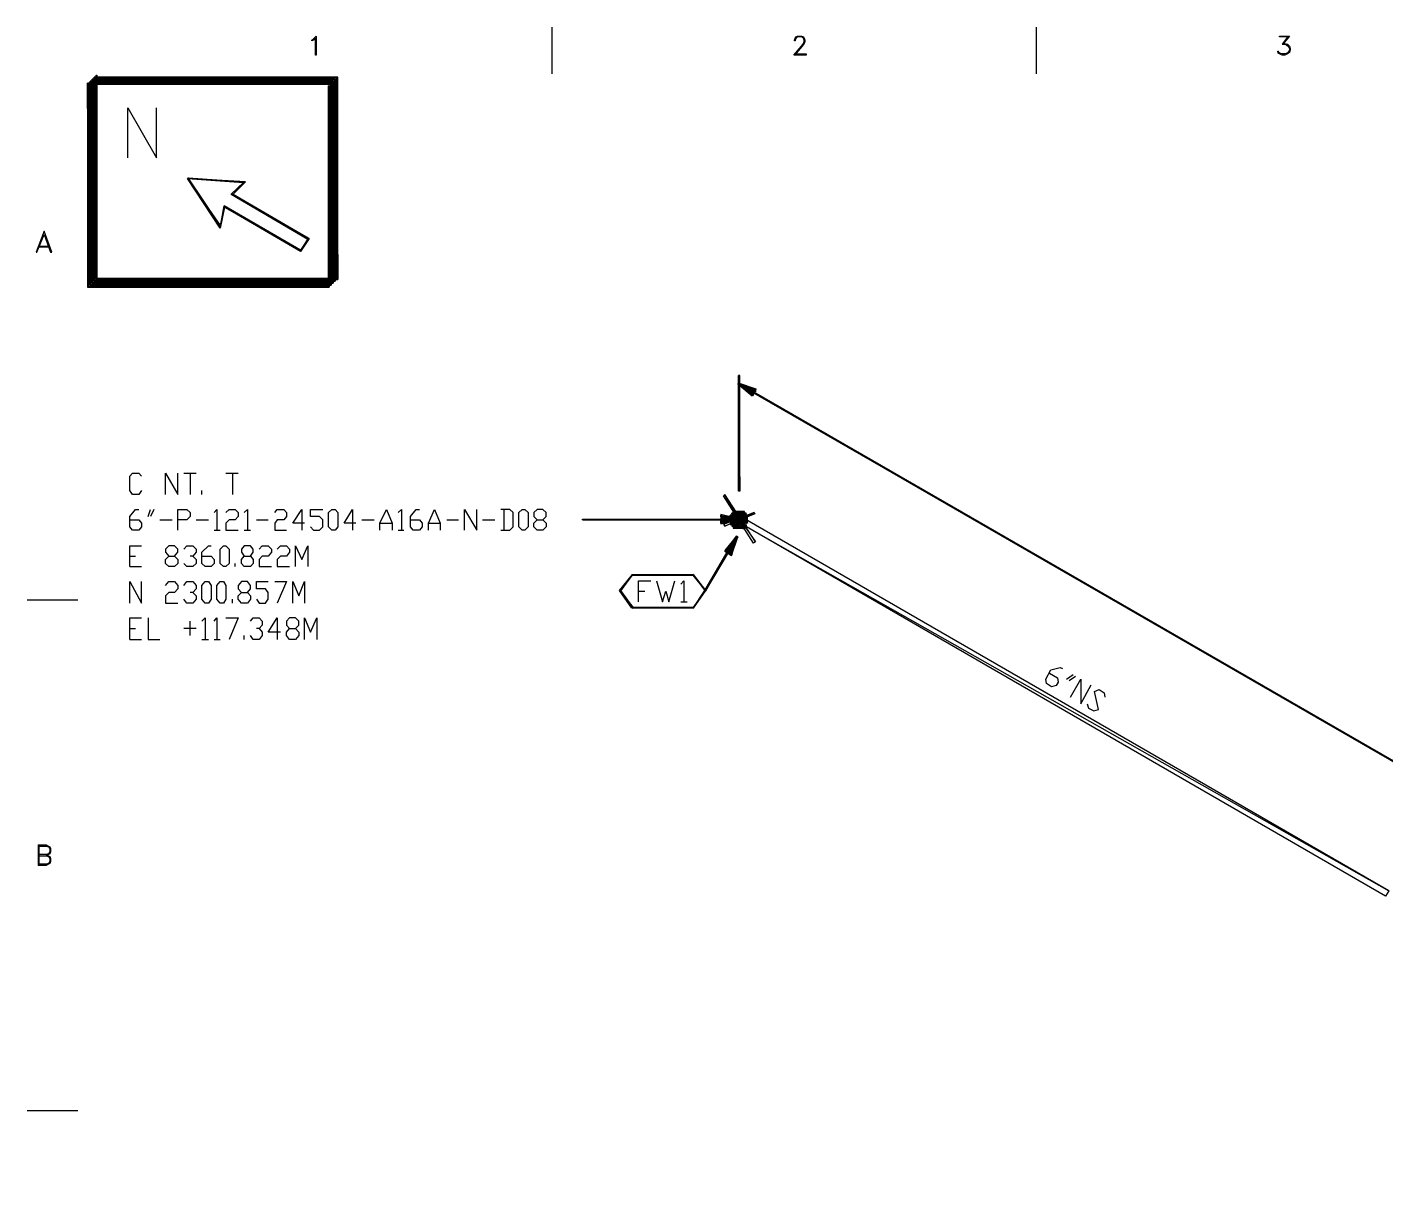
# Model space of a CAD drawing. Header units: millimetres. Extents: x 43 to 817, y 0 to 715.
# Drawn here: x 42.9 to 293.9, y 500.3 to 715.4 of the extents above; entities that cross this region are included whole.
import ezdxf

# ---------------------------------------------------------------- set-up
doc = ezdxf.new("R2010")
doc.units = ezdxf.units.MM
doc.layers.add('DIAGRAM', color=4, linetype='Continuous')

msp = doc.modelspace()

# ---------------------------------------------------------------- linework, layer by layer
at = {"layer": 'DIAGRAM'}
for p, q in [((139.84, 706.72), (139.84, 715.36)), ((229.36, 706.72), (229.36, 715.36)), ((95.44, 712.96), (95.8, 713.2)), ((95.8, 712.96), (95.44, 712.84)), ((95.44, 712.84), (95.44, 712.96)), ((95.8, 713.2), (96.28, 713.68)), ((96.16, 713.32), (95.8, 712.96)), ((96.16, 710.2), (96.16, 713.32)), ((96.28, 713.68), (96.28, 710.2)), ((184.6, 712.96), (184.72, 713.32)), ((184.6, 712.84), (184.6, 712.96)), ((184.72, 712.84), (184.6, 712.84)), ((184.72, 713.32), (184.96, 713.56)), ((184.96, 713.32), (184.72, 712.96)), ((184.72, 712.96), (184.72, 712.84)), ((184.96, 713.56), (185.2, 713.68)), ((185.2, 713.56), (184.96, 713.32)), ((185.2, 713.68), (185.92, 713.68)), ((185.92, 713.56), (185.2, 713.56)), ((185.92, 713.68), (186.28, 713.56)), ((186.28, 713.32), (185.92, 713.56)), ((186.28, 713.56), (186.4, 713.32)), ((186.4, 712.96), (186.28, 713.32)), ((186.4, 713.32), (186.52, 712.96)), ((186.4, 712.72), (186.4, 712.96)), ((186.52, 712.96), (186.52, 712.72)), ((274.24, 713.56), (274.24, 713.68)), ((274.24, 713.68), (276.04, 713.68)), ((275.8, 713.56), (274.24, 713.56)), ((275.8, 713.68), (274.72, 712.24)), ((276.04, 713.68), (274.84, 712.24)), ((184.48, 710.2), (185.92, 711.88)), ((186.04, 711.88), (184.6, 710.2)), ((184.6, 710.44), (186.76, 710.44)), ((185.92, 711.88), (186.28, 712.36)), ((186.4, 712.36), (186.04, 711.88)), ((186.28, 712.36), (186.4, 712.72)), ((186.52, 712.72), (186.4, 712.36)), ((186.76, 710.44), (186.76, 710.2)), ((274, 710.56), (273.88, 710.92)), ((273.88, 710.92), (274, 710.92)), ((274.24, 710.56), (274, 710.92)), ((274.6, 710.44), (274, 710.68)), ((274.24, 710.44), (274, 710.56)), ((274.72, 710.44), (274.24, 710.56)), ((274.72, 710.2), (274.24, 710.44)), ((274.72, 712.24), (275.2, 712.24)), ((275.2, 710.44), (274.72, 710.44)), ((274.84, 712.36), (275.2, 712.36)), ((275.2, 712.36), (275.68, 712.24)), ((275.2, 712.24), (275.68, 712)), ((275.68, 710.56), (275.2, 710.44)), ((275.68, 710.44), (275.2, 710.2)), ((275.32, 712.24), (275.8, 711.88)), ((275.8, 710.68), (275.32, 710.44)), ((275.68, 712.24), (276.04, 711.88)), ((275.68, 712), (276.04, 711.52)), ((276.04, 711.04), (275.68, 710.56)), ((276.04, 710.68), (275.68, 710.44)), ((275.8, 711.88), (276.04, 711.4)), ((276.04, 711.16), (275.8, 710.68)), ((276.04, 711.88), (276.16, 711.4)), ((276.04, 711.4), (276.04, 711.16)), ((276.16, 711.16), (276.04, 710.68)), ((276.16, 711.4), (276.16, 711.16)), ((96.28, 710.2), (96.16, 710.2)), ((186.76, 710.2), (184.48, 710.2)), ((275.2, 710.2), (274.72, 710.2)), ((54.64, 667.84), (54.52, 705.4)), ((54.52, 705.4), (54.52, 667.72)), ((54.64, 667.84), (54.52, 705.4)), ((54.52, 705.4), (54.64, 705.16)), ((54.52, 705.4), (54.64, 705.16)), ((99.4, 705.4), (54.52, 705.4)), ((54.64, 705.16), (99.4, 705.4)), ((54.64, 705.16), (99.4, 705.4)), ((55, 668.2), (54.88, 705.76)), ((54.88, 705.76), (54.88, 668.08)), ((55, 668.2), (54.88, 705.76)), ((54.88, 705.76), (55, 705.64)), ((54.88, 705.76), (55, 705.64)), ((99.76, 705.76), (54.88, 705.76)), ((55, 705.64), (99.76, 705.76)), ((55, 705.64), (99.76, 705.76)), ((55, 705.64), (55, 668.2)), ((99.64, 705.64), (55, 705.64)), ((55.36, 668.56), (55.24, 706.12)), ((55.24, 706.12), (55.24, 668.44)), ((55.36, 668.56), (55.24, 706.12)), ((55.24, 706.12), (55.36, 706)), ((55.24, 706.12), (55.36, 706)), ((100.24, 706.12), (55.24, 706.12)), ((55.36, 706), (100.24, 706.12)), ((55.36, 706), (100.24, 706.12)), ((55.36, 706), (55.36, 668.56)), ((100, 706), (55.36, 706)), ((55.72, 669.04), (55.6, 706.48)), ((55.6, 706.48), (55.6, 668.8)), ((55.72, 669.04), (55.6, 706.48)), ((55.6, 706.48), (55.72, 706.48)), ((55.72, 706.48), (55.72, 669.04)), ((99.4, 705.4), (99.28, 705.16)), ((99.4, 705.4), (99.28, 705.16)), ((99.4, 668.08), (99.4, 705.4)), ((99.76, 705.76), (99.64, 705.64)), ((99.76, 705.76), (99.64, 705.64)), ((99.64, 705.64), (99.76, 668.44)), ((99.64, 705.64), (99.76, 668.44)), ((99.64, 668.56), (99.64, 705.64)), ((99.76, 668.44), (99.76, 705.76)), ((100.24, 706.12), (100, 706)), ((100.24, 706.12), (100, 706)), ((100, 706), (100.24, 668.8)), ((100, 706), (100.24, 668.8)), ((100, 669.04), (100, 706)), ((100.24, 668.8), (100.24, 706.12)), ((54.28, 667.48), (54.04, 705.04)), ((54.04, 705.04), (54.04, 667.36)), ((54.28, 667.48), (54.04, 705.04)), ((54.04, 705.04), (54.28, 704.8)), ((54.04, 705.04), (54.28, 704.8)), ((99.04, 705.04), (54.04, 705.04)), ((54.28, 704.8), (99.04, 705.04)), ((54.28, 704.8), (99.04, 705.04)), ((54.28, 704.8), (54.28, 667.48)), ((98.92, 704.8), (54.28, 704.8)), ((54.64, 705.16), (54.64, 667.84)), ((99.28, 705.16), (54.64, 705.16)), ((98.68, 704.56), (98.56, 704.56)), ((98.56, 704.56), (98.68, 667.36)), ((98.56, 704.56), (98.68, 667.36)), ((98.56, 667.48), (98.56, 704.56)), ((98.68, 667.36), (98.68, 704.56)), ((99.04, 705.04), (98.92, 704.8)), ((99.04, 705.04), (98.92, 704.8)), ((98.92, 704.8), (99.04, 667.72)), ((98.92, 704.8), (99.04, 667.72)), ((98.92, 667.84), (98.92, 704.8)), ((99.04, 667.72), (99.04, 705.04)), ((99.28, 705.16), (99.4, 668.08)), ((99.28, 705.16), (99.4, 668.08)), ((99.28, 668.2), (99.28, 705.16)), ((61.48, 691.24), (61.48, 700.48)), ((61.48, 700.48), (66.76, 691.24)), ((66.76, 691.24), (66.76, 700.48)), ((72.64, 687.52), (72.52, 687.4)), ((72.52, 687.4), (72.64, 687.52)), ((72.52, 687.4), (78.52, 678.76)), ((72.52, 687.4), (78.52, 678.76)), ((78.52, 678.28), (72.52, 687.4)), ((83.2, 686.8), (72.52, 687.4)), ((72.52, 687.4), (82.84, 686.68)), ((83.2, 686.8), (72.52, 687.4)), ((78.52, 678.76), (72.64, 687.52)), ((72.64, 687.52), (83.2, 686.8)), ((82.84, 686.68), (80.56, 684.52)), ((83.2, 686.8), (80.92, 684.52)), ((80.92, 684.52), (82.84, 686.68)), ((80.92, 684.52), (82.84, 686.68)), ((82.84, 686.68), (83.2, 686.8)), ((82.84, 686.68), (83.2, 686.8)), ((94.96, 676.36), (80.56, 684.52)), ((80.56, 684.52), (94.72, 676.24)), ((94.96, 676.36), (80.56, 684.52)), ((80.56, 684.52), (80.92, 684.52)), ((80.56, 684.52), (80.92, 684.52)), ((80.92, 684.52), (94.96, 676.36)), ((78.52, 678.28), (79.24, 682.36)), ((79.24, 682.36), (78.52, 678.76)), ((78.52, 678.28), (79.24, 682.36)), ((79.36, 682.12), (78.52, 678.28)), ((79.24, 682.36), (79.36, 682.12)), ((79.24, 682.36), (79.36, 682.12)), ((93.4, 674.2), (79.24, 682.36)), ((79.36, 682.12), (93.4, 674.2)), ((79.36, 682.12), (93.4, 674.2)), ((93.4, 673.96), (79.36, 682.12)), ((46, 677.68), (44.56, 673.84)), ((47.44, 673.84), (46, 677.68)), ((78.52, 678.76), (78.52, 678.28)), ((78.52, 678.76), (78.52, 678.28)), ((44.68, 673.84), (46, 677.08)), ((46, 677.08), (47.2, 673.84)), ((94.96, 676.36), (93.4, 673.96)), ((93.4, 673.96), (94.72, 676.24)), ((94.72, 676.24), (93.4, 674.2)), ((93.4, 673.96), (94.72, 676.24)), ((94.72, 676.24), (94.96, 676.36)), ((94.72, 676.24), (94.96, 676.36)), ((44.56, 673.84), (44.68, 673.84)), ((44.92, 674.8), (47.08, 674.8)), ((45.04, 674.92), (46.84, 674.92)), ((47.2, 673.84), (47.44, 673.84)), ((93.4, 674.2), (93.4, 673.96)), ((93.4, 674.2), (93.4, 673.96)), ((98.92, 667.84), (54.52, 667.72)), ((98.92, 667.84), (54.52, 667.72)), ((54.52, 667.72), (54.64, 667.84)), ((54.52, 667.72), (54.64, 667.84)), ((54.52, 667.72), (99.04, 667.72)), ((54.64, 667.84), (98.92, 667.84)), ((99.28, 668.2), (54.88, 668.08)), ((99.28, 668.2), (54.88, 668.08)), ((54.88, 668.08), (55, 668.2)), ((54.88, 668.08), (55, 668.2)), ((54.88, 668.08), (99.4, 668.08)), ((55, 668.2), (99.28, 668.2)), ((99.64, 668.56), (55.24, 668.44)), ((99.64, 668.56), (55.24, 668.44)), ((55.24, 668.44), (55.36, 668.56)), ((55.24, 668.44), (55.36, 668.56)), ((55.24, 668.44), (99.76, 668.44)), ((55.36, 668.56), (99.64, 668.56)), ((100, 669.04), (55.6, 668.8)), ((100, 669.04), (55.6, 668.8)), ((55.6, 668.8), (55.72, 669.04)), ((55.6, 668.8), (55.72, 669.04)), ((55.6, 668.8), (100.24, 668.8)), ((55.72, 669.04), (100, 669.04)), ((99.04, 667.72), (98.92, 667.84)), ((99.04, 667.72), (98.92, 667.84)), ((99.4, 668.08), (99.28, 668.2)), ((99.4, 668.08), (99.28, 668.2)), ((99.76, 668.44), (99.64, 668.56)), ((99.76, 668.44), (99.64, 668.56)), ((100.24, 668.8), (100, 669.04)), ((100.24, 668.8), (100, 669.04)), ((98.56, 667.48), (54.04, 667.36)), ((98.56, 667.48), (54.04, 667.36)), ((54.04, 667.36), (54.28, 667.48)), ((54.04, 667.36), (54.28, 667.48)), ((54.04, 667.36), (98.68, 667.36)), ((54.28, 667.48), (98.56, 667.48)), ((98.68, 667.36), (98.56, 667.48)), ((98.68, 667.36), (98.56, 667.48)), ((174.52, 651.04), (174.28, 651.04)), ((174.28, 651.04), (174.52, 629.68)), ((174.28, 651.04), (174.52, 629.68)), ((174.28, 629.68), (174.28, 651.04)), ((174.52, 629.68), (174.52, 651.04)), ((174.16, 649.48), (174.28, 649.6)), ((174.28, 649.6), (174.16, 649.48)), ((174.16, 649.48), (174.28, 649.6)), ((174.28, 649.6), (174.16, 649.48)), ((174.16, 649.48), (174.28, 649.6)), ((174.28, 649.6), (174.16, 649.48)), ((174.16, 649.48), (174.28, 649.6)), ((174.28, 649.6), (174.16, 649.48)), ((174.28, 649.6), (174.16, 649.48)), ((176.92, 647.44), (174.16, 649.48)), ((174.16, 649.48), (176.8, 647.32)), ((176.92, 647.44), (174.16, 649.48)), ((174.16, 649.48), (177.52, 648.52)), ((174.16, 649.48), (177.52, 648.52)), ((177.28, 648.4), (174.16, 649.48)), ((176.92, 647.56), (174.16, 649.48)), ((174.16, 649.48), (176.8, 647.44)), ((176.92, 647.56), (174.16, 649.48)), ((174.16, 649.48), (177.4, 648.4)), ((174.16, 649.48), (177.4, 648.4)), ((177.4, 648.16), (174.16, 649.48)), ((176.92, 647.56), (174.16, 649.48)), ((174.16, 649.48), (176.8, 647.44)), ((176.92, 647.56), (174.16, 649.48)), ((174.16, 649.48), (177.4, 648.16)), ((174.16, 649.48), (177.4, 648.16)), ((177.4, 648.04), (174.16, 649.48)), ((177.04, 647.8), (174.16, 649.48)), ((174.16, 649.48), (176.92, 647.68)), ((177.04, 647.8), (174.16, 649.48)), ((174.16, 649.48), (177.28, 648.16)), ((174.16, 649.48), (177.28, 648.16)), ((177.16, 648.04), (174.16, 649.48)), ((174.16, 649.48), (433.12, 500.44)), ((174.16, 649.48), (433.12, 500.44)), ((433, 500.32), (174.16, 649.48)), ((174.28, 649.6), (176.92, 647.44)), ((177.52, 648.52), (174.28, 649.6)), ((174.28, 649.6), (176.92, 647.56)), ((177.4, 648.4), (174.28, 649.6)), ((174.28, 649.6), (176.92, 647.56)), ((177.4, 648.16), (174.28, 649.6)), ((174.28, 649.6), (177.04, 647.8)), ((177.28, 648.16), (174.28, 649.6)), ((433.12, 500.44), (174.28, 649.6)), ((176.8, 647.44), (177.28, 648.4)), ((176.8, 647.44), (176.92, 647.56)), ((176.8, 647.44), (176.92, 647.56)), ((176.92, 647.32), (177.52, 648.52)), ((177.28, 648.4), (176.92, 647.32)), ((177.28, 648.4), (176.92, 647.32)), ((176.92, 647.68), (177.04, 647.8)), ((177.28, 648.16), (177.16, 648.04)), ((177.52, 648.52), (177.28, 648.4)), ((177.52, 648.52), (177.28, 648.4)), ((177.4, 648.4), (177.4, 648.16)), ((177.4, 648.16), (177.4, 648.04)), ((176.8, 647.32), (176.92, 647.44)), ((176.92, 647.32), (176.8, 647.44)), ((61.84, 632.44), (62.32, 633.04)), ((62.32, 633.04), (63.52, 633.04)), ((63.52, 633.04), (64, 632.44)), ((68.44, 629.08), (68.44, 633.04)), ((68.44, 633.04), (70.72, 629.08)), ((70.72, 629.08), (70.72, 633.04)), ((71.8, 633.04), (74.08, 633.04)), ((73, 633.04), (73, 629.08)), ((79.6, 633.04), (81.88, 633.04)), ((80.8, 633.04), (80.8, 629.08)), ((61.84, 629.8), (61.84, 632.44)), ((62.32, 629.08), (61.84, 629.8)), ((63.52, 629.08), (62.32, 629.08)), ((64, 629.8), (63.52, 629.08)), ((75.16, 629.08), (75.16, 629.8)), ((171.76, 629.08), (171.52, 628.84)), ((171.52, 628.84), (177.4, 620.32)), ((171.52, 628.84), (177.4, 620.32)), ((177.04, 620.08), (171.52, 628.84)), ((177.4, 620.32), (171.76, 629.08)), ((174.52, 629.68), (174.28, 629.68)), ((61.84, 625), (62.92, 626.32)), ((61.84, 623.08), (61.84, 625)), ((62.92, 626.32), (63.52, 626.32)), ((65.2, 625), (65.68, 626.32)), ((66.28, 626.32), (65.68, 625)), ((70.72, 622.48), (70.72, 626.32)), ((70.72, 626.32), (72.4, 626.32)), ((72.4, 626.32), (73, 625.72)), ((73, 625), (72.4, 624.4)), ((73, 625.72), (73, 625)), ((77.44, 625.72), (77.92, 626.32)), ((77.92, 626.32), (77.92, 622.48)), ((79.6, 625.72), (80.2, 626.32)), ((80.2, 626.32), (81.28, 626.32)), ((81.28, 626.32), (81.88, 625.72)), ((81.88, 625), (81.28, 624.4)), ((81.88, 625.72), (81.88, 625)), ((82.96, 625.72), (83.56, 626.32)), ((83.56, 626.32), (83.56, 622.48)), ((88.6, 625.72), (89.08, 626.32)), ((89.08, 626.32), (90.28, 626.32)), ((90.28, 626.32), (90.76, 625.72)), ((90.76, 625), (90.28, 624.4)), ((90.76, 625.72), (90.76, 625)), ((91.96, 623.8), (93.64, 626.32)), ((93.64, 626.32), (93.64, 622.48)), ((95.2, 625), (95.2, 626.32)), ((95.2, 626.32), (97.48, 626.32)), ((96.88, 625), (95.2, 625)), ((97.48, 624.4), (96.88, 625)), ((98.56, 625.72), (99.16, 626.32)), ((98.56, 623.08), (98.56, 625.72)), ((99.16, 626.32), (99.76, 626.32)), ((99.76, 626.32), (100.24, 625.72)), ((100.24, 625.72), (100.24, 623.08)), ((101.44, 623.8), (103, 626.32)), ((103, 626.32), (103, 622.48)), ((108.04, 623.8), (109.24, 626.32)), ((109.24, 626.32), (110.32, 623.8)), ((111.4, 625.72), (112, 626.32)), ((112, 626.32), (112, 622.48)), ((113.68, 625), (114.76, 626.32)), ((113.68, 623.08), (113.68, 625)), ((114.76, 626.32), (115.36, 626.32)), ((117.04, 623.8), (118.12, 626.32)), ((118.12, 626.32), (119.2, 623.8)), ((123.64, 622.48), (123.64, 626.32)), ((123.64, 626.32), (125.92, 622.48)), ((125.92, 622.48), (125.92, 626.32)), ((132.04, 626.32), (130.36, 626.32)), ((130.96, 626.32), (130.96, 622.48)), ((132.64, 625.72), (132.04, 626.32)), ((132.64, 623.08), (132.64, 625.72)), ((133.72, 625.72), (134.32, 626.32)), ((133.72, 623.08), (133.72, 625.72)), ((134.32, 626.32), (134.8, 626.32)), ((134.8, 626.32), (135.4, 625.72)), ((135.4, 625.72), (135.4, 623.08)), ((137.08, 626.32), (136.48, 625.72)), ((136.48, 625.72), (136.48, 625)), ((136.48, 625), (137.08, 624.4)), ((138.16, 626.32), (137.08, 626.32)), ((138.76, 625.72), (138.16, 626.32)), ((138.16, 624.4), (138.76, 625)), ((138.76, 625), (138.76, 625.72)), ((171.04, 625.36), (171.04, 625.12)), ((174.4, 624.52), (171.04, 625.36)), ((171.16, 623.8), (171.04, 625.24)), ((171.04, 625.24), (171.04, 623.68)), ((171.16, 623.8), (171.04, 625.24)), ((171.04, 625.24), (171.16, 625.24)), ((171.04, 625.12), (174.4, 624.52)), ((171.04, 625.12), (174.4, 624.52)), ((174.4, 624.4), (171.04, 625.12)), ((171.04, 625.12), (171.04, 625)), ((174.4, 624.52), (171.04, 625.12)), ((171.04, 625), (174.4, 624.52)), ((171.04, 625), (174.4, 624.52)), ((174.4, 624.4), (171.04, 625)), ((171.04, 625), (171.04, 624.76)), ((174.4, 624.52), (171.04, 625)), ((171.16, 625.24), (171.16, 623.8)), ((177.16, 625.72), (171.52, 623.56)), ((171.76, 623.2), (177.16, 625.72)), ((171.76, 623.2), (177.16, 625.72)), ((177.28, 625.48), (171.76, 623.2)), ((173.08, 623.92), (172.72, 625.24)), ((172.72, 625.24), (172.72, 623.56)), ((173.08, 623.92), (172.72, 625.24)), ((172.72, 625.24), (173.08, 624.88)), ((172.72, 625.24), (173.08, 624.88)), ((175.96, 625.24), (172.72, 625.24)), ((173.44, 623.56), (173.08, 625.6)), ((173.08, 625.6), (173.08, 623.2)), ((173.44, 623.56), (173.08, 625.6)), ((173.08, 625.6), (173.44, 625.24)), ((173.08, 625.6), (173.44, 625.24)), ((175.72, 625.6), (173.08, 625.6)), ((173.08, 624.88), (175.96, 625.24)), ((173.08, 624.88), (175.96, 625.24)), ((173.68, 623.2), (173.32, 625.96)), ((173.32, 625.96), (173.32, 622.84)), ((173.68, 623.2), (173.32, 625.96)), ((173.32, 625.96), (173.68, 625.6)), ((173.32, 625.96), (173.68, 625.6)), ((175.36, 625.96), (173.32, 625.96)), ((173.44, 625.24), (175.72, 625.6)), ((173.44, 625.24), (175.72, 625.6)), ((173.44, 625.24), (173.44, 623.56)), ((175.36, 625.24), (173.44, 625.24)), ((174.04, 623.2), (173.68, 625.96)), ((173.68, 625.96), (173.68, 622.84)), ((174.04, 623.2), (173.68, 625.96)), ((173.68, 625.96), (174.04, 625.6)), ((173.68, 625.96), (174.04, 625.6)), ((175.12, 625.96), (173.68, 625.96)), ((173.68, 625.6), (175.36, 625.96)), ((173.68, 625.6), (175.36, 625.96)), ((173.68, 625.6), (173.68, 623.2)), ((175, 625.6), (173.68, 625.6)), ((173.92, 623.08), (174.28, 625.96)), ((174.28, 622.96), (173.92, 625.96)), ((173.92, 625.96), (173.92, 622.96)), ((174.28, 622.96), (173.92, 625.96)), ((173.92, 625.96), (174.28, 625.6)), ((173.92, 625.96), (174.28, 625.6)), ((174.76, 625.96), (173.92, 625.96)), ((174.04, 625.6), (175.12, 625.96)), ((174.04, 625.6), (175.12, 625.96)), ((174.04, 625.6), (174.04, 623.2)), ((174.76, 625.6), (174.04, 625.6)), ((174.64, 625), (174.16, 624.04)), ((174.64, 625.96), (174.28, 625.96)), ((174.28, 625.96), (174.28, 622.96)), ((174.28, 622.96), (174.64, 625.96)), ((174.28, 625.96), (174.28, 622.96)), ((174.28, 625.6), (174.76, 625.96)), ((174.28, 625.6), (174.76, 625.96)), ((174.28, 625.6), (174.28, 622.96)), ((174.4, 625.6), (174.28, 625.6)), ((174.76, 625.96), (174.4, 625.6)), ((174.76, 625.96), (174.4, 625.6)), ((174.4, 625.6), (174.76, 622.84)), ((174.4, 625.6), (174.76, 622.84)), ((174.4, 623.2), (174.4, 625.6)), ((294.4, 555.88), (174.64, 625)), ((174.76, 622.84), (174.76, 625.96)), ((175.12, 625.96), (174.76, 625.6)), ((175.12, 625.96), (174.76, 625.6)), ((174.76, 625.6), (175.12, 622.84)), ((174.76, 625.6), (175.12, 622.84)), ((174.76, 623.2), (174.76, 625.6)), ((175.36, 625.96), (175, 625.6)), ((175.36, 625.96), (175, 625.6)), ((175, 625.6), (175.36, 622.72)), ((175, 625.6), (175.36, 622.72)), ((175, 623.2), (175, 625.6)), ((175.12, 622.84), (175.12, 625.96)), ((175.36, 622.72), (175.36, 625.96)), ((175.72, 625.6), (175.36, 625.24)), ((175.72, 625.6), (175.36, 625.24)), ((175.36, 625.24), (175.72, 623.2)), ((175.36, 625.24), (175.72, 623.2)), ((175.36, 623.56), (175.36, 625.24)), ((175.96, 625.24), (175.48, 624.88)), ((175.96, 625.24), (175.48, 624.88)), ((175.72, 623.2), (175.72, 625.6)), ((175.96, 623.8), (175.96, 625.24)), ((177.16, 625.72), (177.28, 625.48)), ((61.84, 624.4), (63.52, 624.4)), ((62.32, 622.48), (61.84, 623.08)), ((63.52, 622.48), (62.32, 622.48)), ((63.52, 624.4), (64, 623.8)), ((64, 623.08), (63.52, 622.48)), ((64, 623.8), (64, 623.08)), ((67.36, 624.4), (69.64, 624.4)), ((72.4, 624.4), (70.72, 624.4)), ((74.08, 624.4), (76.36, 624.4)), ((77.44, 622.48), (78.52, 622.48)), ((80.2, 624.4), (79.6, 623.8)), ((79.6, 623.8), (79.6, 622.48)), ((79.6, 622.48), (81.88, 622.48)), ((81.28, 624.4), (80.2, 624.4)), ((82.96, 622.48), (84.16, 622.48)), ((85.24, 624.4), (87.4, 624.4)), ((89.08, 624.4), (88.6, 623.8)), ((88.6, 623.8), (88.6, 622.48)), ((88.6, 622.48), (90.76, 622.48)), ((90.28, 624.4), (89.08, 624.4)), ((94.12, 623.8), (91.96, 623.8)), ((95.2, 623.08), (95.8, 622.48)), ((95.8, 622.48), (96.88, 622.48)), ((96.88, 622.48), (97.48, 623.08)), ((97.48, 623.08), (97.48, 624.4)), ((99.16, 622.48), (98.56, 623.08)), ((99.76, 622.48), (99.16, 622.48)), ((100.24, 623.08), (99.76, 622.48)), ((103.6, 623.8), (101.44, 623.8)), ((104.68, 624.4), (106.96, 624.4)), ((108.04, 622.48), (108.04, 623.8)), ((108.04, 623.8), (110.32, 623.8)), ((110.32, 623.8), (110.32, 622.48)), ((111.4, 622.48), (112.48, 622.48)), ((113.68, 624.4), (115.36, 624.4)), ((114.16, 622.48), (113.68, 623.08)), ((115.36, 622.48), (114.16, 622.48)), ((115.36, 624.4), (115.84, 623.8)), ((115.84, 623.08), (115.36, 622.48)), ((115.84, 623.8), (115.84, 623.08)), ((117.04, 622.48), (117.04, 623.8)), ((117.04, 623.8), (119.2, 623.8)), ((119.2, 623.8), (119.2, 622.48)), ((120.4, 624.4), (122.56, 624.4)), ((127, 624.4), (129.28, 624.4)), ((130.36, 622.48), (132.04, 622.48)), ((132.04, 622.48), (132.64, 623.08)), ((134.32, 622.48), (133.72, 623.08)), ((134.8, 622.48), (134.32, 622.48)), ((135.4, 623.08), (134.8, 622.48)), ((136.48, 623.8), (137.08, 624.4)), ((136.48, 623.08), (136.48, 623.8)), ((137.08, 622.48), (136.48, 623.08)), ((137.08, 624.4), (138.16, 624.4)), ((138.16, 622.48), (137.08, 622.48)), ((138.16, 624.4), (138.76, 623.8)), ((138.76, 623.08), (138.16, 622.48)), ((138.76, 623.8), (138.76, 623.08)), ((174.4, 624.52), (145.48, 624.4)), ((174.4, 624.52), (145.48, 624.4)), ((145.48, 624.4), (145.48, 624.52)), ((145.48, 624.52), (174.4, 624.52)), ((145.48, 624.4), (174.4, 624.4)), ((171.04, 624.76), (174.4, 624.52)), ((171.04, 624.76), (174.4, 624.52)), ((174.4, 624.4), (171.04, 624.76)), ((171.04, 624.76), (171.04, 624.52)), ((174.4, 624.52), (171.04, 624.76)), ((174.4, 624.52), (171.04, 623.68)), ((174.4, 624.52), (171.04, 623.68)), ((174.4, 624.52), (171.04, 623.8)), ((174.4, 624.52), (171.04, 623.8)), ((171.04, 624.04), (174.4, 624.52)), ((174.4, 624.52), (171.04, 624.04)), ((174.4, 624.52), (171.04, 624.04)), ((171.04, 624.16), (174.4, 624.52)), ((171.04, 624.52), (174.4, 624.52)), ((171.04, 624.52), (174.4, 624.52)), ((174.4, 624.4), (171.04, 624.52)), ((174.4, 624.52), (171.04, 624.16)), ((174.4, 624.52), (171.04, 624.16)), ((171.04, 624.4), (174.4, 624.52)), ((171.04, 623.68), (174.4, 624.4)), ((171.04, 623.8), (174.4, 624.4)), ((171.04, 624.04), (174.4, 624.4)), ((171.04, 624.16), (174.4, 624.4)), ((171.04, 624.16), (171.04, 624.4)), ((171.04, 624.04), (171.04, 624.16)), ((171.04, 623.8), (171.04, 624.04)), ((171.04, 623.68), (171.16, 623.8)), ((171.04, 623.68), (171.16, 623.8)), ((171.16, 623.8), (174.4, 624.52)), ((171.52, 623.56), (171.76, 623.2)), ((172.72, 623.56), (173.08, 623.92)), ((172.72, 623.56), (173.08, 623.92)), ((175.36, 623.56), (172.72, 623.56)), ((172.72, 623.56), (175.72, 623.2)), ((175.36, 623.56), (172.72, 623.56)), ((173.08, 624.88), (173.08, 623.92)), ((175.48, 624.88), (173.08, 624.88)), ((173.08, 623.92), (175.36, 623.56)), ((173.08, 623.2), (173.44, 623.56)), ((173.08, 623.2), (173.44, 623.56)), ((175, 623.2), (173.08, 623.2)), ((173.08, 623.2), (175.36, 622.72)), ((175, 623.2), (173.08, 623.2)), ((174.76, 623.2), (173.32, 622.84)), ((174.76, 623.2), (173.32, 622.84)), ((173.32, 622.84), (173.68, 623.2)), ((173.32, 622.84), (173.68, 623.2)), ((173.32, 622.84), (175.12, 622.84)), ((173.44, 623.56), (175, 623.2)), ((174.4, 623.2), (173.68, 622.84)), ((174.4, 623.2), (173.68, 622.84)), ((173.68, 622.84), (174.04, 623.2)), ((173.68, 622.84), (174.04, 623.2)), ((173.68, 623.2), (174.76, 623.2)), ((173.68, 622.84), (174.76, 622.84)), ((174.28, 622.96), (173.92, 623.08)), ((173.92, 622.96), (174.28, 622.96)), ((174.04, 623.2), (174.4, 623.2)), ((174.16, 624.04), (294.4, 555.88)), ((174.16, 624.04), (294.4, 555.88)), ((293.8, 554.92), (174.16, 624.04)), ((174.4, 624.52), (174.4, 624.4)), ((174.4, 624.4), (174.4, 624.52)), ((174.4, 624.52), (174.4, 624.4)), ((174.4, 624.4), (174.4, 624.52)), ((174.4, 624.52), (174.4, 624.4)), ((174.4, 624.4), (174.4, 624.52)), ((174.4, 624.52), (174.4, 624.4)), ((174.4, 624.4), (174.4, 624.52)), ((174.4, 624.4), (174.4, 624.52)), ((174.76, 622.84), (174.4, 623.2)), ((174.76, 622.84), (174.4, 623.2)), ((175.12, 622.84), (174.76, 623.2)), ((175.12, 622.84), (174.76, 623.2)), ((175.36, 622.72), (175, 623.2)), ((175.36, 622.72), (175, 623.2)), ((175.72, 623.2), (175.36, 623.56)), ((175.72, 623.2), (175.36, 623.56)), ((175.48, 624.88), (175.96, 623.8)), ((175.48, 624.88), (175.96, 623.8)), ((175.48, 623.8), (175.48, 624.88)), ((175.96, 623.8), (175.48, 623.8)), ((168.04, 611.32), (173.92, 621.4)), ((173.92, 621.4), (168.16, 611.2)), ((173.92, 621.4), (168.16, 611.2)), ((168.16, 611.2), (174.16, 621.28)), ((173.92, 621.4), (171.76, 618.76)), ((173.92, 621.4), (171.76, 618.64)), ((171.88, 618.64), (173.92, 621.4)), ((171.88, 618.64), (173.92, 621.4)), ((171.88, 618.52), (173.92, 621.4)), ((171.88, 618.52), (173.92, 621.4)), ((173.92, 621.4), (171.88, 618.64)), ((174.16, 621.28), (171.88, 618.64)), ((174.16, 621.28), (171.88, 618.52)), ((172.12, 618.52), (173.92, 621.4)), ((172.12, 618.52), (173.92, 621.4)), ((173.92, 621.4), (172.12, 618.64)), ((174.16, 621.28), (172.12, 618.52)), ((172.24, 618.52), (173.92, 621.4)), ((172.24, 618.52), (173.92, 621.4)), ((172.24, 618.4), (173.92, 621.4)), ((174.16, 621.28), (172.24, 618.52)), ((172.48, 618.16), (173.92, 621.4)), ((173.92, 621.4), (172.48, 618.28)), ((173.92, 621.4), (172.48, 618.28)), ((172.48, 618.28), (174.16, 621.28)), ((173.92, 621.4), (172.6, 618.16)), ((173.92, 621.4), (172.6, 618.16)), ((172.6, 618.16), (174.16, 621.28)), ((172.72, 618.16), (173.92, 621.4)), ((172.84, 618.16), (173.92, 621.4)), ((173.92, 621.4), (172.84, 618.16)), ((173.92, 621.4), (172.84, 618.16)), ((172.84, 618.16), (174.16, 621.28)), ((173.92, 621.4), (172.96, 617.8)), ((173.92, 621.4), (172.96, 617.8)), ((172.96, 617.8), (174.16, 621.28)), ((173.92, 621.4), (174.16, 621.28)), ((174.16, 621.28), (173.92, 621.4)), ((173.92, 621.4), (174.16, 621.28)), ((174.16, 621.28), (173.92, 621.4)), ((173.92, 621.4), (174.16, 621.28)), ((174.16, 621.28), (173.92, 621.4)), ((173.92, 621.4), (174.16, 621.28)), ((174.16, 621.28), (173.92, 621.4)), ((174.16, 621.28), (173.92, 621.4)), ((177.4, 620.32), (177.04, 620.08)), ((61.84, 615.76), (61.84, 619.6)), ((61.84, 619.6), (64, 619.6)), ((61.84, 617.68), (62.92, 617.68)), ((69.04, 619.6), (68.44, 619)), ((68.44, 619), (68.44, 618.4)), ((68.44, 618.4), (69.04, 617.68)), ((68.44, 617.08), (69.04, 617.68)), ((70.12, 619.6), (69.04, 619.6)), ((69.04, 617.68), (70.12, 617.68)), ((70.72, 619), (70.12, 619.6)), ((70.12, 617.68), (70.72, 618.4)), ((70.12, 617.68), (70.72, 617.08)), ((70.72, 618.4), (70.72, 619)), ((71.8, 619), (72.4, 619.6)), ((72.4, 619.6), (73.48, 619.6)), ((73.48, 617.68), (73, 617.68)), ((73.48, 619.6), (74.08, 619)), ((74.08, 618.4), (73.48, 617.68)), ((73.48, 617.68), (74.08, 617.08)), ((74.08, 619), (74.08, 618.4)), ((75.16, 618.4), (76.36, 619.6)), ((75.16, 616.36), (75.16, 618.4)), ((75.16, 617.68), (76.84, 617.68)), ((76.36, 619.6), (76.84, 619.6)), ((76.84, 617.68), (77.44, 617.08)), ((78.52, 619), (79.12, 619.6)), ((78.52, 616.36), (78.52, 619)), ((79.12, 619.6), (79.6, 619.6)), ((79.6, 619.6), (80.2, 619)), ((80.2, 619), (80.2, 616.36)), ((82.96, 619.6), (82.48, 619)), ((82.48, 619), (82.48, 618.4)), ((82.48, 618.4), (82.96, 617.68)), ((82.48, 617.08), (82.96, 617.68)), ((84.16, 619.6), (82.96, 619.6)), ((82.96, 617.68), (84.16, 617.68)), ((84.64, 619), (84.16, 619.6)), ((84.16, 617.68), (84.64, 618.4)), ((84.16, 617.68), (84.64, 617.08)), ((84.64, 618.4), (84.64, 619)), ((85.72, 619), (86.32, 619.6)), ((86.32, 617.68), (85.72, 617.08)), ((86.32, 619.6), (87.4, 619.6)), ((87.4, 617.68), (86.32, 617.68)), ((87.4, 619.6), (88, 619)), ((88, 618.4), (87.4, 617.68)), ((88, 619), (88, 618.4)), ((89.08, 619), (89.68, 619.6)), ((89.68, 617.68), (89.08, 617.08)), ((89.68, 619.6), (90.76, 619.6)), ((90.76, 617.68), (89.68, 617.68)), ((90.76, 619.6), (91.36, 619)), ((91.36, 618.4), (90.76, 617.68)), ((91.36, 619), (91.36, 618.4)), ((92.44, 615.76), (92.44, 619.6)), ((92.44, 619.6), (93.64, 617.08)), ((93.64, 617.08), (94.72, 619.6)), ((94.72, 619.6), (94.72, 615.76)), ((171.76, 618.76), (171.88, 618.64)), ((171.76, 618.64), (171.88, 618.76)), ((172.84, 618.16), (171.76, 618.64)), ((171.76, 618.64), (172.96, 617.8)), ((172.84, 618.16), (171.76, 618.64)), ((171.76, 618.64), (171.88, 618.52)), ((171.88, 618.76), (172.84, 618.16)), ((171.88, 618.64), (172.12, 618.52)), ((172.12, 618.64), (172.24, 618.52)), ((172.48, 618.28), (172.24, 618.4)), ((172.6, 618.16), (172.48, 618.16)), ((172.84, 618.16), (172.72, 618.16)), ((172.96, 617.8), (172.84, 618.16)), ((172.96, 617.8), (172.84, 618.16)), ((61.84, 615.76), (64, 615.76)), ((68.44, 616.36), (68.44, 617.08)), ((69.04, 615.76), (68.44, 616.36)), ((70.12, 615.76), (69.04, 615.76)), ((70.72, 616.36), (70.12, 615.76)), ((70.72, 617.08), (70.72, 616.36)), ((72.4, 615.76), (71.8, 616.36)), ((73.48, 615.76), (72.4, 615.76)), ((74.08, 616.36), (73.48, 615.76)), ((74.08, 617.08), (74.08, 616.36)), ((75.76, 615.76), (75.16, 616.36)), ((76.84, 615.76), (75.76, 615.76)), ((77.44, 616.36), (76.84, 615.76)), ((77.44, 617.08), (77.44, 616.36)), ((79.12, 615.76), (78.52, 616.36)), ((79.6, 615.76), (79.12, 615.76)), ((80.2, 616.36), (79.6, 615.76)), ((81.28, 615.76), (81.28, 616.36)), ((82.48, 616.36), (82.48, 617.08)), ((82.96, 615.76), (82.48, 616.36)), ((84.16, 615.76), (82.96, 615.76)), ((84.64, 616.36), (84.16, 615.76)), ((84.64, 617.08), (84.64, 616.36)), ((85.72, 617.08), (85.72, 615.76)), ((85.72, 615.76), (88, 615.76)), ((89.08, 617.08), (89.08, 615.76)), ((89.08, 615.76), (91.36, 615.76)), ((61.84, 609.04), (61.84, 613)), ((61.84, 613), (64, 609.04)), ((64, 609.04), (64, 613)), ((68.44, 612.28), (69.04, 613)), ((69.04, 613), (70.12, 613)), ((70.12, 613), (70.72, 612.28)), ((71.8, 612.28), (72.4, 613)), ((72.4, 613), (73.48, 613)), ((73.48, 613), (74.08, 612.28)), ((75.16, 612.28), (75.76, 613)), ((75.76, 613), (76.36, 613)), ((76.36, 613), (76.84, 612.28)), ((77.92, 612.28), (78.52, 613)), ((78.52, 613), (79.12, 613)), ((79.12, 613), (79.6, 612.28)), ((82.48, 613), (81.88, 612.28)), ((83.56, 613), (82.48, 613)), ((84.16, 612.28), (83.56, 613)), ((85.24, 611.68), (85.24, 613)), ((85.24, 613), (87.4, 613)), ((88.6, 613), (90.76, 613)), ((90.76, 613), (89.08, 609.04)), ((91.96, 609.04), (91.96, 613)), ((91.96, 613), (93.04, 610.36)), ((93.04, 610.36), (94.12, 613)), ((94.12, 613), (94.12, 609.04)), ((152.32, 611.32), (154.72, 614.32)), ((154.72, 614.32), (152.56, 611.32)), ((154.72, 614.32), (152.56, 611.32)), ((152.56, 611.32), (154.72, 614.2)), ((165.88, 614.32), (154.72, 614.2)), ((165.88, 614.32), (154.72, 614.2)), ((154.72, 614.2), (154.72, 614.32)), ((154.72, 614.32), (165.88, 614.32)), ((154.72, 614.2), (154.72, 614.32)), ((154.72, 614.2), (165.88, 614.2)), ((155.8, 609.28), (155.8, 613.12)), ((155.8, 613.12), (158.08, 613.12)), ((159.16, 613.12), (160.24, 609.28)), ((161.44, 609.28), (162.52, 613.12)), ((163.6, 612.52), (164.2, 613.12)), ((164.2, 613.12), (164.2, 609.28)), ((165.88, 614.2), (165.88, 614.32)), ((165.88, 614.32), (168.16, 611.32)), ((165.88, 614.2), (165.88, 614.32)), ((168.16, 611.32), (165.88, 614.2)), ((165.88, 614.2), (168.04, 611.32)), ((168.16, 611.32), (165.88, 614.2)), ((69.04, 610.96), (68.44, 610.36)), ((68.44, 610.36), (68.44, 609.04)), ((70.12, 610.96), (69.04, 610.96)), ((70.72, 611.68), (70.12, 610.96)), ((70.72, 612.28), (70.72, 611.68)), ((73.48, 610.96), (73, 610.96)), ((74.08, 611.68), (73.48, 610.96)), ((73.48, 610.96), (74.08, 610.36)), ((74.08, 612.28), (74.08, 611.68)), ((74.08, 610.36), (74.08, 609.76)), ((75.16, 609.76), (75.16, 612.28)), ((76.84, 612.28), (76.84, 609.76)), ((77.92, 609.76), (77.92, 612.28)), ((79.6, 612.28), (79.6, 609.76)), ((81.88, 612.28), (81.88, 611.68)), ((81.88, 611.68), (82.48, 610.96)), ((81.88, 610.36), (82.48, 610.96)), ((81.88, 609.76), (81.88, 610.36)), ((82.48, 610.96), (83.56, 610.96)), ((83.56, 610.96), (84.16, 611.68)), ((83.56, 610.96), (84.16, 610.36)), ((84.16, 611.68), (84.16, 612.28)), ((84.16, 610.36), (84.16, 609.76)), ((86.92, 611.68), (85.24, 611.68)), ((87.4, 610.96), (86.92, 611.68)), ((87.4, 609.76), (87.4, 610.96)), ((152.56, 611.32), (152.32, 611.32)), ((152.56, 611.32), (152.32, 611.32)), ((152.32, 611.32), (154.84, 608.2)), ((152.32, 611.32), (154.84, 608.2)), ((154.6, 608.08), (152.32, 611.32)), ((154.84, 608.2), (152.56, 611.32)), ((155.8, 611.2), (157, 611.2)), ((160.24, 609.28), (160.84, 611.2)), ((160.84, 611.2), (161.44, 609.28)), ((165.88, 608.08), (168.04, 611.32)), ((168.04, 611.32), (165.88, 608.2)), ((165.88, 608.08), (168.04, 611.32)), ((168.16, 611.32), (165.88, 608.08)), ((168.16, 611.2), (168.04, 611.32)), ((168.04, 611.32), (168.16, 611.32)), ((168.04, 611.32), (168.16, 611.32)), ((42.88, 609.64), (52.24, 609.64)), ((68.44, 609.04), (70.72, 609.04)), ((72.4, 609.04), (71.8, 609.76)), ((73.48, 609.04), (72.4, 609.04)), ((74.08, 609.76), (73.48, 609.04)), ((75.76, 609.04), (75.16, 609.76)), ((76.36, 609.04), (75.76, 609.04)), ((76.84, 609.76), (76.36, 609.04)), ((78.52, 609.04), (77.92, 609.76)), ((79.12, 609.04), (78.52, 609.04)), ((79.6, 609.76), (79.12, 609.04)), ((80.8, 609.04), (80.8, 609.76)), ((82.48, 609.04), (81.88, 609.76)), ((83.56, 609.04), (82.48, 609.04)), ((84.16, 609.76), (83.56, 609.04)), ((85.24, 609.76), (85.72, 609.04)), ((85.72, 609.04), (86.92, 609.04)), ((86.92, 609.04), (87.4, 609.76)), ((154.84, 608.2), (154.6, 608.08)), ((154.72, 608.2), (154.72, 608.08)), ((154.72, 608.08), (165.88, 608.2)), ((165.88, 608.2), (154.72, 608.2)), ((154.72, 608.08), (165.88, 608.2)), ((165.88, 608.08), (154.72, 608.08)), ((163.6, 609.28), (164.8, 609.28)), ((165.88, 608.2), (165.88, 608.08)), ((165.88, 608.2), (165.88, 608.08)), ((61.84, 602.32), (61.84, 606.28)), ((61.84, 606.28), (64, 606.28)), ((65.2, 606.28), (65.2, 602.32)), ((73, 603.04), (73, 605.68)), ((75.16, 605.68), (75.76, 606.28)), ((75.76, 606.28), (75.76, 602.32)), ((77.44, 605.68), (77.92, 606.28)), ((77.92, 606.28), (77.92, 602.32)), ((79.6, 606.28), (81.88, 606.28)), ((81.88, 606.28), (80.2, 602.32)), ((84.16, 605.68), (84.64, 606.28)), ((84.64, 606.28), (85.72, 606.28)), ((85.72, 606.28), (86.32, 605.68)), ((86.32, 604.96), (85.72, 604.36)), ((86.32, 605.68), (86.32, 604.96)), ((87.4, 603.64), (89.08, 606.28)), ((89.08, 606.28), (89.08, 602.32)), ((91.36, 606.28), (90.76, 605.68)), ((90.76, 605.68), (90.76, 604.96)), ((90.76, 604.96), (91.36, 604.36)), ((92.44, 606.28), (91.36, 606.28)), ((93.04, 605.68), (92.44, 606.28)), ((92.44, 604.36), (93.04, 604.96)), ((93.04, 604.96), (93.04, 605.68)), ((94.12, 602.32), (94.12, 606.28)), ((94.12, 606.28), (95.2, 603.64)), ((95.2, 603.64), (96.4, 606.28)), ((96.4, 606.28), (96.4, 602.32)), ((61.84, 604.36), (62.92, 604.36)), ((74.08, 604.36), (71.8, 604.36)), ((82.96, 602.32), (82.96, 603.04)), ((84.64, 602.32), (84.16, 603.04)), ((85.72, 604.36), (85.24, 604.36)), ((85.72, 604.36), (86.32, 603.64)), ((86.32, 603.04), (85.72, 602.32)), ((86.32, 603.64), (86.32, 603.04)), ((89.68, 603.64), (87.4, 603.64)), ((90.76, 603.64), (91.36, 604.36)), ((90.76, 603.04), (90.76, 603.64)), ((91.36, 602.32), (90.76, 603.04)), ((91.36, 604.36), (92.44, 604.36)), ((92.44, 604.36), (93.04, 603.64)), ((93.04, 603.04), (92.44, 602.32)), ((93.04, 603.64), (93.04, 603.04)), ((61.84, 602.32), (64, 602.32)), ((65.2, 602.32), (67.36, 602.32)), ((75.16, 602.32), (76.36, 602.32)), ((77.44, 602.32), (78.52, 602.32)), ((85.72, 602.32), (84.64, 602.32)), ((92.44, 602.32), (91.36, 602.32)), ((231.04, 595), (232, 596.68)), ((231.16, 594.16), (231.04, 595)), ((231.76, 596.08), (233.2, 595.24)), ((232, 596.68), (233.68, 597.16)), ((233.2, 595.24), (233.32, 594.4)), ((233.68, 597.16), (234.16, 596.92)), ((234.88, 595), (236.08, 595.84)), ((236.56, 595.48), (235.36, 594.64)), ((235.6, 591.64), (237.52, 595)), ((237.52, 595), (237.52, 590.44)), ((232.12, 593.56), (231.16, 594.16)), ((232.96, 593.8), (232.12, 593.56)), ((233.32, 594.4), (232.96, 593.8)), ((237.52, 590.44), (239.44, 593.92)), ((240.04, 592.72), (240.88, 593.08)), ((240.76, 589.36), (240.04, 592.72)), ((240.88, 593.08), (241.84, 592.48)), ((241.84, 592.48), (241.96, 591.64)), ((238.72, 590.44), (238.96, 589.6)), ((238.96, 589.6), (239.92, 589.12)), ((239.92, 589.12), (240.76, 589.36)), ((44.92, 564.4), (44.92, 560.56)), ((44.92, 564.4), (46.36, 564.4)), ((45.04, 564.16), (45.04, 560.8)), ((45.04, 564.16), (46.36, 564.16)), ((46.36, 562.6), (45.04, 562.6)), ((45.04, 562.36), (46.36, 562.36)), ((46.36, 564.4), (46.84, 564.16)), ((46.36, 564.16), (46.84, 564.04)), ((46.84, 562.72), (46.36, 562.6)), ((46.84, 562.6), (46.36, 562.36)), ((46.36, 562.6), (46.84, 562.36)), ((46.36, 562.36), (46.84, 562.24)), ((46.84, 564.16), (47.08, 564.04)), ((46.84, 564.04), (47.08, 563.68)), ((47.08, 563.08), (46.84, 562.72)), ((47.08, 562.72), (46.84, 562.6)), ((46.84, 562.36), (47.08, 562.24)), ((46.84, 562.24), (47.08, 561.88)), ((47.08, 564.04), (47.2, 563.68)), ((47.08, 563.68), (47.08, 563.08)), ((47.2, 563.08), (47.08, 562.72)), ((47.08, 562.24), (47.2, 561.88)), ((47.2, 563.68), (47.2, 563.08)), ((46.36, 560.56), (44.92, 560.56)), ((46.36, 560.8), (45.04, 560.8)), ((46.84, 560.92), (46.36, 560.8)), ((46.84, 560.8), (46.36, 560.56)), ((47.08, 561.28), (46.84, 560.92)), ((47.08, 560.92), (46.84, 560.8)), ((47.08, 561.88), (47.08, 561.28)), ((47.2, 561.28), (47.08, 560.92)), ((47.2, 561.88), (47.2, 561.28)), ((294.4, 555.88), (293.8, 554.92)), ((42.88, 515.32), (52.24, 515.32))]:
    msp.add_line(p, q, dxfattribs=at)

doc.saveas('drawing.dxf')
